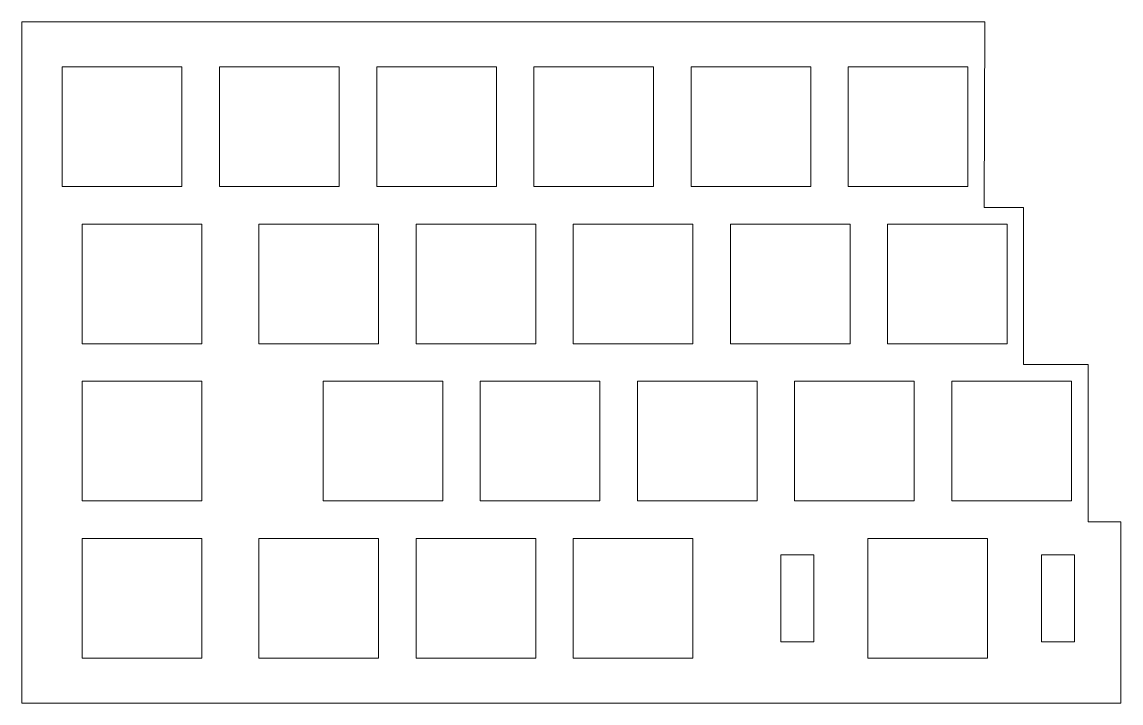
# Model space of a CAD drawing. Header units: inches. Extents: x 31 to 164, y -141 to -59.
import ezdxf

# ---------------------------------------------------------------- set-up
doc = ezdxf.new("R2010")
doc.units = ezdxf.units.IN
doc.header["$MEASUREMENT"] = 0
doc.layers.add('Split Left w_ tolerance', color=7, linetype='Continuous')

# ---------------------------------------------------------------- blocks, each defined once
blk = doc.blocks.new('block 3')
at = {"layer": 'Split Left w_ tolerance', "color": 242, "lineweight": 18, "true_color": 0xbe1621}
blk.add_lwpolyline([(35.59, -78.67), (35.59, -64.18), (50.09, -64.18), (50.09, -78.67), (35.59, -78.67)], dxfattribs=at)
blk = doc.blocks.new('block 4')
at = {"layer": 'Split Left w_ tolerance', "color": 242, "lineweight": 18, "true_color": 0xbe1621}
blk.add_lwpolyline([(54.64, -78.67), (54.64, -64.18), (69.14, -64.18), (69.14, -78.67), (54.64, -78.67)], dxfattribs=at)
blk = doc.blocks.new('block 5')
at = {"layer": 'Split Left w_ tolerance', "color": 242, "lineweight": 18, "true_color": 0xbe1621}
blk.add_lwpolyline([(73.69, -78.67), (73.69, -64.18), (88.19, -64.18), (88.19, -78.67), (73.69, -78.67)], dxfattribs=at)
blk = doc.blocks.new('block 6')
at = {"layer": 'Split Left w_ tolerance', "color": 242, "lineweight": 18, "true_color": 0xbe1621}
blk.add_lwpolyline([(92.74, -78.67), (92.74, -64.18), (107.24, -64.18), (107.24, -78.67), (92.74, -78.67)], dxfattribs=at)
blk = doc.blocks.new('block 7')
at = {"layer": 'Split Left w_ tolerance', "color": 242, "lineweight": 18, "true_color": 0xbe1621}
blk.add_lwpolyline([(111.79, -78.67), (111.79, -64.18), (126.29, -64.18), (126.29, -78.67), (111.79, -78.67)], dxfattribs=at)
blk = doc.blocks.new('block 8')
at = {"layer": 'Split Left w_ tolerance', "color": 242, "lineweight": 18, "true_color": 0xbe1621}
blk.add_lwpolyline([(130.84, -78.67), (130.84, -64.18), (145.34, -64.18), (145.34, -78.67), (130.84, -78.67)], dxfattribs=at)
blk = doc.blocks.new('block 9')
at = {"layer": 'Split Left w_ tolerance', "color": 242, "lineweight": 18, "true_color": 0xbe1621}
blk.add_lwpolyline([(59.41, -97.72), (59.41, -83.23), (73.91, -83.23), (73.91, -97.72), (59.41, -97.72)], dxfattribs=at)
blk = doc.blocks.new('block 10')
at = {"layer": 'Split Left w_ tolerance', "color": 242, "lineweight": 18, "true_color": 0xbe1621}
blk.add_lwpolyline([(78.46, -97.72), (78.46, -83.23), (92.96, -83.23), (92.96, -97.72), (78.46, -97.72)], dxfattribs=at)
blk = doc.blocks.new('block 11')
at = {"layer": 'Split Left w_ tolerance', "color": 242, "lineweight": 18, "true_color": 0xbe1621}
blk.add_lwpolyline([(97.51, -97.72), (97.51, -83.23), (112.01, -83.23), (112.01, -97.72), (97.51, -97.72)], dxfattribs=at)
blk = doc.blocks.new('block 12')
at = {"layer": 'Split Left w_ tolerance', "color": 242, "lineweight": 18, "true_color": 0xbe1621}
blk.add_lwpolyline([(116.56, -97.72), (116.56, -83.23), (131.06, -83.23), (131.06, -97.72), (116.56, -97.72)], dxfattribs=at)
blk = doc.blocks.new('block 13')
at = {"layer": 'Split Left w_ tolerance', "color": 242, "lineweight": 18, "true_color": 0xbe1621}
blk.add_lwpolyline([(135.61, -97.72), (135.61, -83.23), (150.11, -83.23), (150.11, -97.72), (135.61, -97.72)], dxfattribs=at)
blk = doc.blocks.new('block 14')
at = {"layer": 'Split Left w_ tolerance', "color": 242, "lineweight": 18, "true_color": 0xbe1621}
blk.add_lwpolyline([(37.98, -97.72), (37.98, -83.23), (52.48, -83.23), (52.48, -97.72), (37.98, -97.72)], dxfattribs=at)
blk = doc.blocks.new('block 15')
at = {"layer": 'Split Left w_ tolerance', "color": 242, "lineweight": 18, "true_color": 0xbe1621}
blk.add_lwpolyline([(67.19, -116.77), (67.19, -102.28), (81.69, -102.28), (81.69, -116.77), (67.19, -116.77)], dxfattribs=at)
blk = doc.blocks.new('block 16')
at = {"layer": 'Split Left w_ tolerance', "color": 242, "lineweight": 18, "true_color": 0xbe1621}
blk.add_lwpolyline([(86.24, -116.77), (86.24, -102.28), (100.74, -102.28), (100.74, -116.77), (86.24, -116.77)], dxfattribs=at)
blk = doc.blocks.new('block 17')
at = {"layer": 'Split Left w_ tolerance', "color": 242, "lineweight": 18, "true_color": 0xbe1621}
blk.add_lwpolyline([(105.29, -116.77), (105.29, -102.28), (119.79, -102.28), (119.79, -116.77), (105.29, -116.77)], dxfattribs=at)
blk = doc.blocks.new('block 18')
at = {"layer": 'Split Left w_ tolerance', "color": 242, "lineweight": 18, "true_color": 0xbe1621}
blk.add_lwpolyline([(124.34, -116.77), (124.34, -102.28), (138.84, -102.28), (138.84, -116.77), (124.34, -116.77)], dxfattribs=at)
blk = doc.blocks.new('block 19')
at = {"layer": 'Split Left w_ tolerance', "color": 242, "lineweight": 18, "true_color": 0xbe1621}
blk.add_lwpolyline([(143.39, -116.77), (143.39, -102.28), (157.89, -102.28), (157.89, -116.77), (143.39, -116.77)], dxfattribs=at)
blk = doc.blocks.new('block 20')
at = {"layer": 'Split Left w_ tolerance', "color": 242, "lineweight": 18, "true_color": 0xbe1621}
blk.add_lwpolyline([(37.98, -116.77), (37.98, -102.28), (52.48, -102.28), (52.48, -116.77), (37.98, -116.77)], dxfattribs=at)
blk = doc.blocks.new('block 21')
at = {"layer": 'Split Left w_ tolerance', "color": 242, "lineweight": 18, "true_color": 0xbe1621}
blk.add_lwpolyline([(59.41, -135.82), (59.41, -121.32), (73.91, -121.32), (73.91, -135.82), (59.41, -135.82)], dxfattribs=at)
blk = doc.blocks.new('block 22')
at = {"layer": 'Split Left w_ tolerance', "color": 242, "lineweight": 18, "true_color": 0xbe1621}
blk.add_lwpolyline([(78.46, -135.82), (78.46, -121.32), (92.96, -121.32), (92.96, -135.82), (78.46, -135.82)], dxfattribs=at)
blk = doc.blocks.new('block 23')
at = {"layer": 'Split Left w_ tolerance', "color": 242, "lineweight": 18, "true_color": 0xbe1621}
blk.add_lwpolyline([(97.51, -135.82), (97.51, -121.32), (112.01, -121.32), (112.01, -135.82), (97.51, -135.82)], dxfattribs=at)
blk = doc.blocks.new('block 25')
at = {"layer": 'Split Left w_ tolerance', "color": 242, "lineweight": 18, "true_color": 0xbe1621}
for points in [[(122.68, -133.83), (122.68, -123.32), (126.68, -123.32), (126.68, -133.83), (122.68, -133.83)], [(154.27, -133.83), (154.27, -123.32), (158.27, -123.32), (158.27, -133.83), (154.27, -133.83)]]:
    blk.add_lwpolyline(points, dxfattribs=at)
blk = doc.blocks.new('block 24')
at = {"layer": 'Split Left w_ tolerance', "color": 242, "lineweight": 18, "true_color": 0xbe1621}
blk.add_lwpolyline([(133.23, -135.82), (133.23, -121.32), (147.73, -121.32), (147.73, -135.82), (133.23, -135.82)], dxfattribs=at)
at = {"layer": 'Split Left w_ tolerance'}
blk.add_blockref('block 25', (0, 0), dxfattribs=at)
blk = doc.blocks.new('block 26')
at = {"layer": 'Split Left w_ tolerance', "color": 242, "lineweight": 18, "true_color": 0xbe1621}
blk.add_lwpolyline([(37.98, -135.82), (37.98, -121.32), (52.48, -121.32), (52.48, -135.82), (37.98, -135.82)], dxfattribs=at)
blk = doc.blocks.new('block 2')
at = {"layer": 'Split Left w_ tolerance'}
for name in ['block 3', 'block 4', 'block 5', 'block 6', 'block 7', 'block 8', 'block 14', 'block 9', 'block 10', 'block 11', 'block 12', 'block 13', 'block 20', 'block 15', 'block 16', 'block 17', 'block 18', 'block 19', 'block 26', 'block 21', 'block 22', 'block 23', 'block 24']:
    blk.add_blockref(name, (0, 0), dxfattribs=at)

msp = doc.modelspace()

# ---------------------------------------------------------------- linework, layer by layer
at = {"layer": 'Split Left w_ tolerance', "color": 242, "lineweight": 18, "true_color": 0xbe1621}
msp.add_lwpolyline([(30.7, -141.26), (30.7, -58.74), (147.37, -58.74), (147.3, -81.2), (152.06, -81.2), (152.06, -100.25), (159.91, -100.25), (159.91, -119.3), (163.89, -119.3), (163.89, -141.26), (30.7, -141.26)], dxfattribs=at)

# ---------------------------------------------------------------- block references
at = {"layer": 'Split Left w_ tolerance'}
msp.add_blockref('block 2', (0, 0), dxfattribs=at)

doc.saveas('drawing.dxf')
